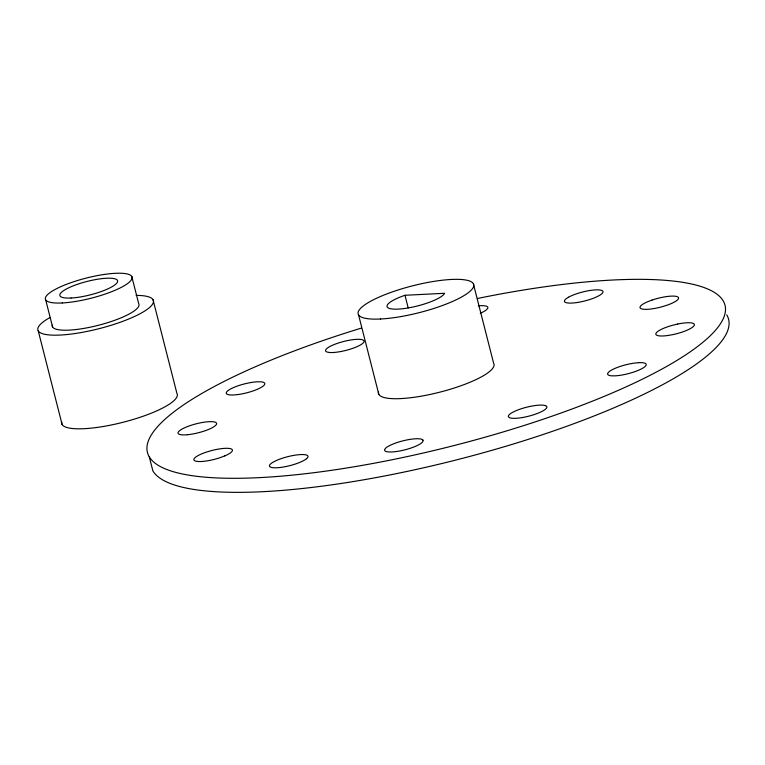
<?xml version="1.0" encoding="UTF-8"?>
<svg xmlns="http://www.w3.org/2000/svg" width="765" height="765" viewBox="0 0 765 765"><rect width="100%" height="100%" fill="white"/><g stroke="black" fill="none" stroke-linecap="round" stroke-linejoin="round"><path stroke-width="1.15" d="M404.972 295.28L444.599 293.291A29.797 6.904 -14.3 0 1 398.24 309.108A29.797 6.904 -14.3 0 1 404.972 295.28L408.194 307.932M473.325 283.633L493.616 363.222A59.603 13.808 -14.3 0 1 437.886 392.646A59.603 13.808 -14.3 0 1 378.512 391.709M358.546 314.826L378.838 394.424M153.029 299.698L176.897 393.334A59.603 13.808 -14.3 0 1 121.166 422.749A59.603 13.808 -14.3 0 1 61.793 421.811M131.762 276.442L138.685 303.59A44.705 10.356 -14.3 0 1 97.365 325.546A44.705 10.356 -14.3 0 1 52.297 325.202M149.28 456.81L152.857 470.858A298.006 69.06 -14.3 0 0 476.461 454.63A298.006 69.06 -14.3 0 0 726.75 314.874M45.68 299.832L52.594 326.99M38.25 330.891L62.118 424.527M477.475 298.484A298.006 69.06 -14.3 0 1 685.574 354.95A298.006 69.06 -14.3 0 1 206.043 477.245A298.006 69.06 -14.3 0 1 361.271 328.118M136.103 295.395A59.603 13.808 -14.3 0 1 138.522 314.53A59.603 13.808 -14.3 0 1 58.494 335.127A59.603 13.808 -14.3 0 1 49.878 317.59M480.286 313.248A19.871 4.6 -14.3 0 0 486.397 309.844L487.716 308.333A19.871 4.6 -14.3 0 0 478.307 305.857M422.978 440.162L422.949 441.405A19.871 4.6 -14.3 0 1 401.252 450.681A19.871 4.6 -14.3 0 1 384.738 449.313L386.057 447.802A19.871 4.6 -14.3 0 1 406.435 440.038A19.871 4.6 -14.3 0 1 422.978 440.162M306.526 458.723L303.992 460.406A19.871 4.6 -14.3 0 1 276.94 467.759A19.871 4.6 -14.3 0 1 273.488 461.936L277.064 460.205A19.871 4.6 -14.3 0 1 300.54 454.582A19.871 4.6 -14.3 0 1 306.526 458.723M568.452 297.241L565.918 298.914A19.871 4.6 -14.3 0 0 571.904 303.064A19.871 4.6 -14.3 0 0 595.39 297.442L598.957 295.711A19.871 4.6 -14.3 0 0 595.505 289.887A19.871 4.6 -14.3 0 0 568.452 297.241M224.834 455.883L220.473 457.547A19.871 4.6 -14.3 0 1 195.314 461.008A19.871 4.6 -14.3 0 1 205.842 452.287L210.71 450.805A19.871 4.6 -14.3 0 1 231.001 448.835A19.871 4.6 -14.3 0 1 224.834 455.883M651.981 300.09L647.611 301.754A19.871 4.6 -14.3 0 0 641.443 308.811A19.871 4.6 -14.3 0 0 661.735 306.841L666.602 305.359A19.871 4.6 -14.3 0 0 677.14 296.638A19.871 4.6 -14.3 0 0 651.981 300.09M677.694 324.044L672.665 325.249A19.871 4.6 -14.3 0 0 655.997 333.32A19.871 4.6 -14.3 0 0 667.654 335.529L672.511 334.688A19.871 4.6 -14.3 0 0 694.218 325.412A19.871 4.6 -14.3 0 0 677.694 324.044M638.536 362.677L634.156 363.126A19.871 4.6 -14.3 0 0 611.522 370.097A19.871 4.6 -14.3 0 0 611.694 375.835L615.28 375.835A19.871 4.6 -14.3 0 0 642.294 368.424A19.871 4.6 -14.3 0 0 638.536 362.677M238.087 394.549L233.736 394.97A19.871 4.6 -14.3 0 1 230.284 389.146A19.871 4.6 -14.3 0 1 257.336 381.792L260.884 381.821A19.871 4.6 -14.3 0 1 260.789 387.616A19.871 4.6 -14.3 0 1 238.087 394.549M329.476 352.493L326.98 352.015A19.871 4.6 -14.3 0 1 337.518 343.294A19.871 4.6 -14.3 0 1 362.667 339.842L363.958 340.731A19.871 4.6 -14.3 0 1 352.139 348.563A19.871 4.6 -14.3 0 1 329.476 352.493M545.464 405.632L542.968 405.154A19.871 4.6 -14.3 0 0 520.315 409.084A19.871 4.6 -14.3 0 0 508.495 416.915L509.777 417.805A19.871 4.6 -14.3 0 0 534.936 414.343A19.871 4.6 -14.3 0 0 545.464 405.632M380.54 318.995A59.603 13.808 -14.3 0 0 473.267 287.363A59.603 13.808 -14.3 0 0 394.004 291.331A59.603 13.808 -14.3 0 0 380.54 318.995M71.021 298.015A29.797 6.904 -14.3 0 0 117.38 282.199A29.797 6.904 -14.3 0 0 77.753 284.188A29.797 6.904 -14.3 0 0 71.021 298.015M62.175 302.959A44.705 10.356 -14.3 0 0 131.714 279.235A44.705 10.356 -14.3 0 0 72.264 282.218A44.705 10.356 -14.3 0 0 62.175 302.959M187.635 434.711A19.871 4.6 -14.3 0 0 216.629 423.657A19.871 4.6 -14.3 0 0 187.76 426.459A19.871 4.6 -14.3 0 0 187.635 434.711"/></g></svg>
